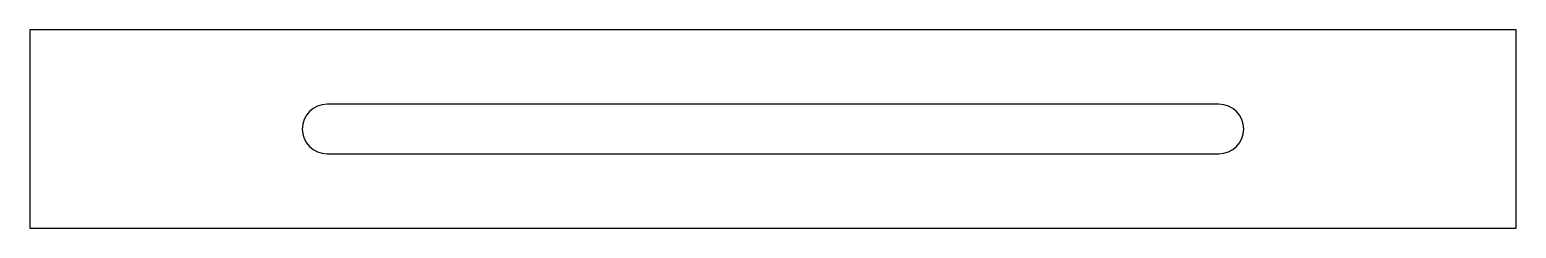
# Model space of a CAD drawing. Header units: millimetres. Extents: x 0 to 300, y 0 to 40.
import ezdxf

# ---------------------------------------------------------------- set-up
doc = ezdxf.new("R2010")
doc.units = ezdxf.units.MM
doc.layers.get('0').update_dxf_attribs({"linetype": 'CONTINUOUS'})

msp = doc.modelspace()

# ---------------------------------------------------------------- linework, layer by layer
msp.add_lwpolyline([(0, 0), (300, 0), (300, 40), (0, 40)], close=True)
msp.add_lwpolyline([(60, 15), (240, 15, 1), (240, 25), (60, 25, 1)], format="xyb", close=True)

doc.saveas('drawing.dxf')
